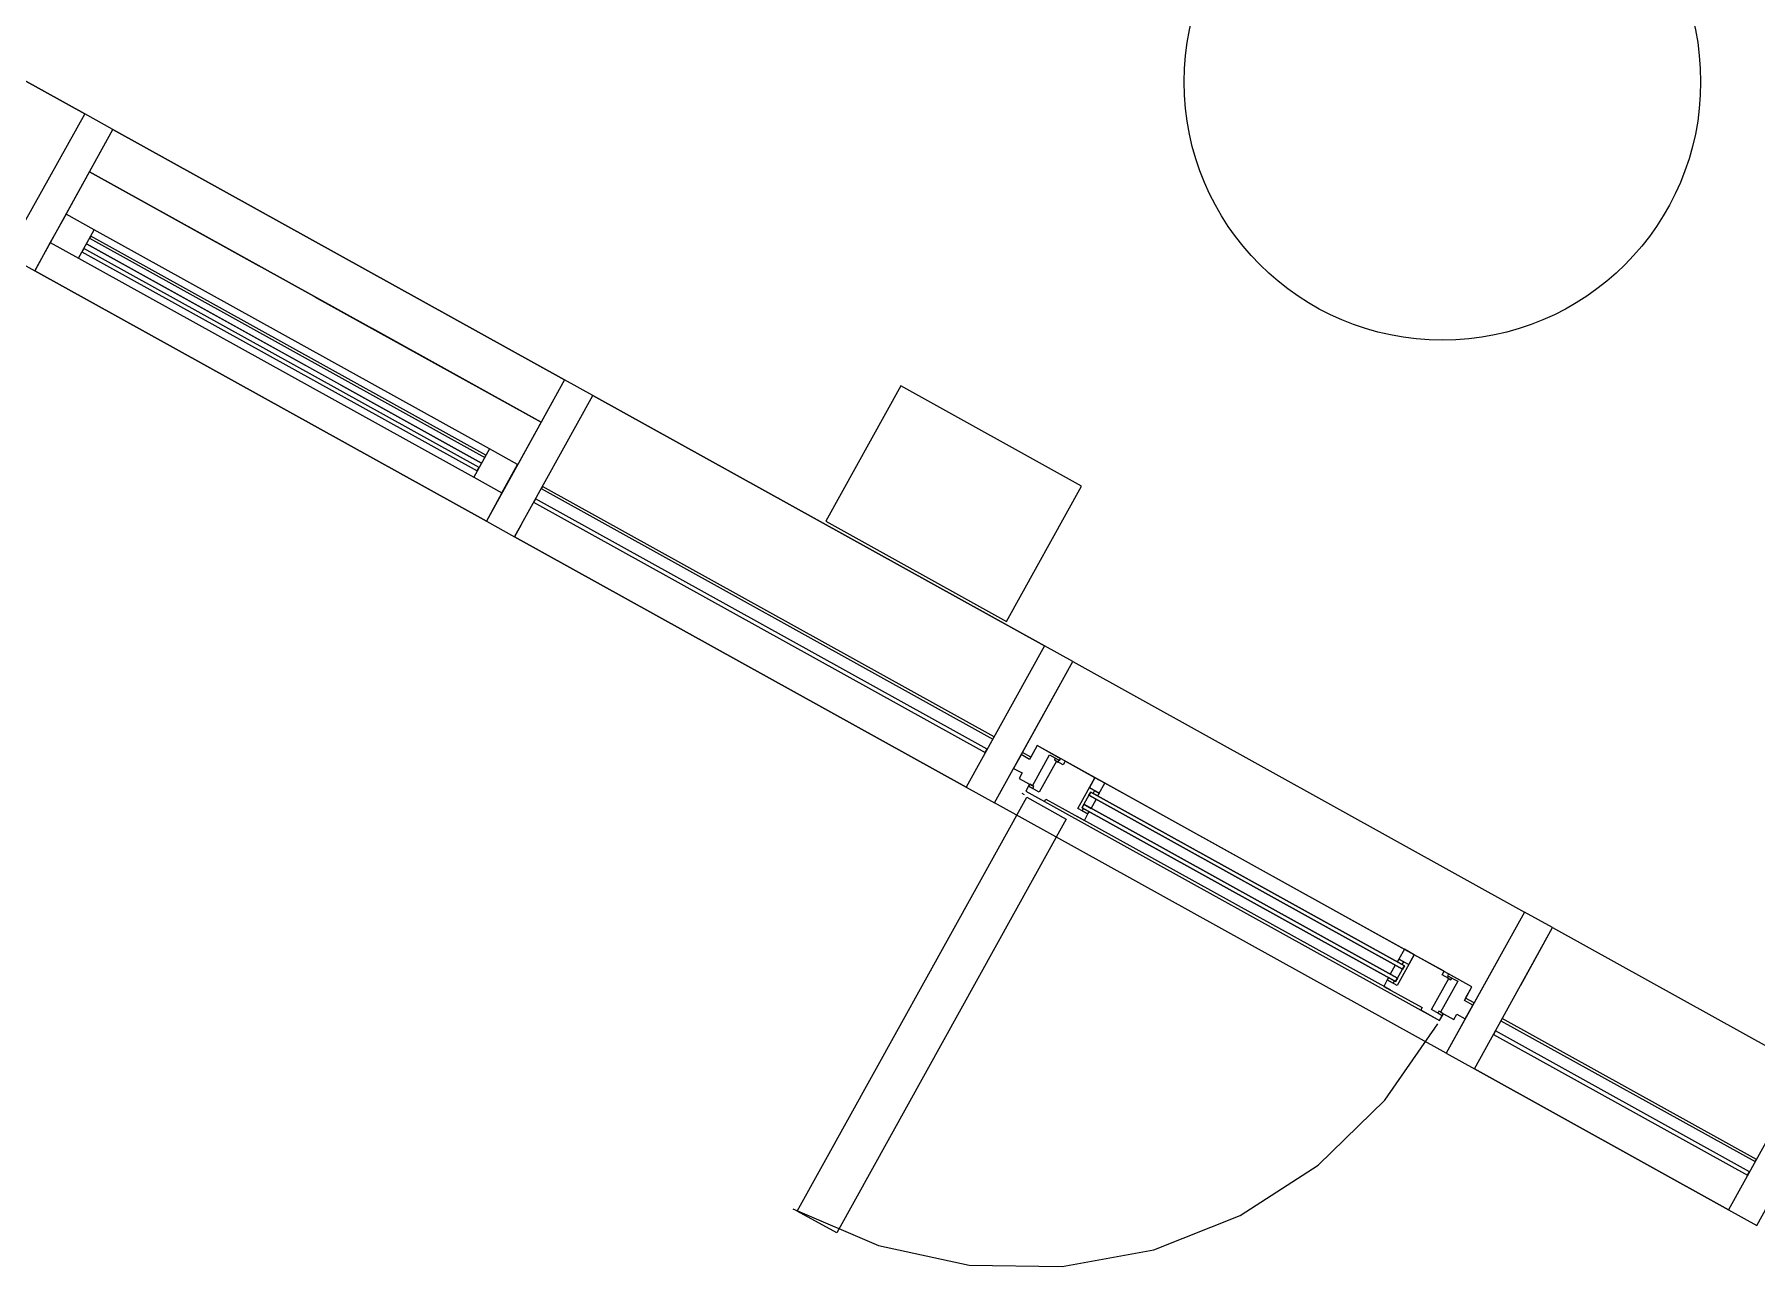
# Model space of a CAD drawing. Header units: metres. Extents: x 2.5 to 42.6, y 0.9 to 31.9.
# Drawn here: x 24.479 to 25.53, y 11.965 to 12.716 of the extents above; entities that cross this region are included whole.
import ezdxf

# ---------------------------------------------------------------- set-up
doc = ezdxf.new("R2010")
doc.units = ezdxf.units.M
doc.layers.add('ARREDI', color=9, linetype='Continuous')
doc.layers.add('PARETI_STRUTTURE', color=7, linetype='Continuous')

msp = doc.modelspace()

# ---------------------------------------------------------------- linework, layer by layer
at = {"layer": 'ARREDI'}
for points in [[(25.0799, 12.2628), (25.088, 12.2583), (25.0984, 12.2771), (25.1046, 12.2737), (25.1052, 12.2748), (25.091, 12.2828), (25.0863, 12.2744), (25.0812, 12.2773), (25.0765, 12.2689), (25.0817, 12.2661)], [(25.084, 12.2551), (25.0955, 12.2487), (25.0963, 12.2502), (25.1197, 12.2372), (25.1218, 12.2411), (25.1158, 12.2444), (25.1262, 12.2632), (25.108, 12.2733), (25.1068, 12.2711), (25.1027, 12.2734), (25.0922, 12.2545), (25.0856, 12.2581)], [(25.1014, 12.2741), (25.1037, 12.2728), (25.1042, 12.2739), (25.1019, 12.2751)], [(25.0864, 12.2592), (25.0857, 12.2581), (25.0883, 12.2566), (25.0889, 12.2578)], [(25.1262, 12.2632), (25.1228, 12.2572), (25.1288, 12.2539), (25.1321, 12.2599)], [(25.1239, 12.2445), (25.1269, 12.25), (25.1225, 12.2525), (25.1194, 12.247)], [(25.128, 12.2521), (25.1289, 12.2538), (25.1259, 12.2555), (25.125, 12.2538)], [(25.1183, 12.243), (25.1218, 12.2411), (25.1226, 12.2425), (25.119, 12.2445)], [(25.3364, 12.1152), (25.338, 12.1182), (25.3315, 12.1218), (25.342, 12.1407), (25.3379, 12.143), (25.3391, 12.1452), (25.3209, 12.1553), (25.3105, 12.1365), (25.3044, 12.1399), (25.3023, 12.136), (25.3257, 12.123), (25.3249, 12.1216)], [(25.3105, 12.1509), (25.3135, 12.1493), (25.3145, 12.151), (25.3115, 12.1526)], [(25.3209, 12.1553), (25.3149, 12.1586), (25.3116, 12.1526), (25.3176, 12.1493)], [(25.3062, 12.1434), (25.3107, 12.1409), (25.3137, 12.1465), (25.3093, 12.1489)], [(25.3451, 12.1158), (25.3469, 12.1191), (25.352, 12.1162), (25.3567, 12.1246), (25.3515, 12.1274), (25.3561, 12.1358), (25.3418, 12.1437), (25.3412, 12.1425), (25.3474, 12.1391), (25.337, 12.1203)], [(25.3433, 12.14), (25.3439, 12.141), (25.3416, 12.1423), (25.341, 12.1413)], [(25.308, 12.1379), (25.3088, 12.1393), (25.3052, 12.1413), (25.3044, 12.1399)], [(25.3386, 12.1194), (25.336, 12.1208), (25.3354, 12.1197), (25.3379, 12.1183)]]:
    msp.add_lwpolyline(points, close=True, dxfattribs=at)
msp.add_circle((25.3381, 12.6875), 0.1575, dxfattribs=at)
at = {"layer": 'PARETI_STRUTTURE'}
for points in [[(24.51, 12.6681), (24.355, 12.754)], [(24.5272, 12.6585), (24.51, 12.6681), (24.4622, 12.582), (24.4795, 12.5724)], [(24.8027, 12.5058), (24.5272, 12.6585)], [(24.6162, 12.5754), (24.5129, 12.6327)], [(24.7884, 12.48), (24.5129, 12.6327)], [(24.4986, 12.6069), (24.489, 12.5896), (24.5062, 12.5801), (24.5158, 12.5973)], [(24.5095, 12.586), (24.5083, 12.5839), (24.7494, 12.4503), (24.7505, 12.4523)], [(24.5137, 12.5935), (24.5129, 12.5922), (24.754, 12.4585), (24.7547, 12.4599)], [(24.4795, 12.5724), (24.755, 12.4197)], [(24.6506, 12.5563), (24.7884, 12.48)], [(24.7884, 12.48), (24.6851, 12.5373)], [(24.8199, 12.4963), (24.8027, 12.5058), (24.755, 12.4197), (24.7722, 12.4102)], [(24.962, 12.4196), (25.0722, 12.3585), (25.118, 12.4411), (25.0078, 12.5022)], [(25.0954, 12.3436), (24.8199, 12.4963)], [(24.7645, 12.4369), (24.774, 12.4542), (24.7568, 12.4637), (24.7473, 12.4465)], [(24.7892, 12.4408), (24.7884, 12.4395), (25.0639, 12.2867), (25.0647, 12.2881)], [(24.785, 12.4333), (24.7838, 12.4312), (25.0593, 12.2785), (25.0605, 12.2806)], [(25.1126, 12.334), (25.0954, 12.3436), (25.0477, 12.2575), (25.0649, 12.2479)], [(25.3522, 12.1287), (25.3561, 12.1358), (25.091, 12.2828), (25.0871, 12.2757), (25.0819, 12.2786), (25.0765, 12.2689), (25.0817, 12.2661), (25.0799, 12.2628), (25.0863, 12.2592), (25.084, 12.2551), (25.3364, 12.1152), (25.3387, 12.1193), (25.3451, 12.1158), (25.3469, 12.1191), (25.352, 12.1162), (25.3574, 12.1259)], [(25.3137, 12.1465), (25.1225, 12.2525), (25.1236, 12.2545), (25.3149, 12.1485)], [(25.3149, 12.1485), (25.1236, 12.2545), (25.1225, 12.2525), (25.3137, 12.1464)], [(25.1183, 12.2449), (25.1194, 12.247), (25.3107, 12.1409), (25.3095, 12.1389)], [(25.1183, 12.2449), (25.3095, 12.1389), (25.3107, 12.1409), (25.1194, 12.247)], [(25.4053, 12.1718), (25.3881, 12.1813), (25.3404, 12.0952), (25.3576, 12.0857)], [(25.3746, 12.1163), (25.3738, 12.115), (25.5288, 12.0291), (25.5296, 12.0305)], [(25.3704, 12.1088), (25.3693, 12.1067), (25.5242, 12.0208), (25.5254, 12.0229)], [(25.5775, 12.0763), (25.5603, 12.0859), (25.5126, 11.9998), (25.5298, 11.9902)]]:
    msp.add_lwpolyline(points, close=True, dxfattribs=at)
for points in [[(24.4986, 12.6069), (24.5272, 12.6585)], [(24.5272, 12.6585), (24.8027, 12.5058)], [(24.7568, 12.4637), (24.5158, 12.5973)], [(24.489, 12.5896), (24.4795, 12.5724), (24.755, 12.4197)], [(24.5971, 12.541), (24.511, 12.5887), (24.6444, 12.5148)], [(24.7521, 12.4551), (24.511, 12.5887)], [(24.5062, 12.5801), (24.7473, 12.4465)], [(24.666, 12.5028), (24.7521, 12.4551)], [(24.8027, 12.5058), (24.7741, 12.4542)], [(24.7645, 12.4369), (24.755, 12.4197)], [(24.7762, 12.4175), (24.7722, 12.4102), (25.0477, 12.2575)], [(25.0477, 12.2575), (24.7722, 12.4102)], [(25.0819, 12.2786), (25.1126, 12.334)], [(25.1126, 12.334), (25.3881, 12.1813)], [(25.0649, 12.2479), (25.0765, 12.2689)], [(25.3148, 12.1587), (25.1323, 12.2599)], [(24.9446, 11.999), (25.0846, 12.2514)], [(25.3404, 12.0952), (25.0649, 12.2479)], [(25.0816, 12.2538), (25.0829, 12.253)], [(25.0846, 12.2514), (25.1087, 12.238)], [(25.1087, 12.238), (24.9687, 11.9856)], [(25.3066, 12.1336), (25.1153, 12.2396)], [(25.3881, 12.1813), (25.3574, 12.1259)], [(25.3859, 12.1368), (25.4053, 12.1718), (25.5603, 12.0859)], [(25.4053, 12.1718), (25.5603, 12.0859)], [(24.942, 12.0004), (24.9941, 11.9779), (25.0495, 11.966), (25.1062, 11.9651), (25.162, 11.9753), (25.2147, 11.9963), (25.2623, 12.027), (25.303, 12.0665), (25.3353, 12.1132)], [(25.352, 12.1162), (25.3404, 12.0952)], [(25.3576, 12.0857), (25.5126, 11.9998)], [(25.5126, 11.9998), (25.3576, 12.0857)], [(24.9687, 11.9856), (24.9446, 11.999)]]:
    msp.add_lwpolyline(points, dxfattribs=at)

doc.saveas('drawing.dxf')
